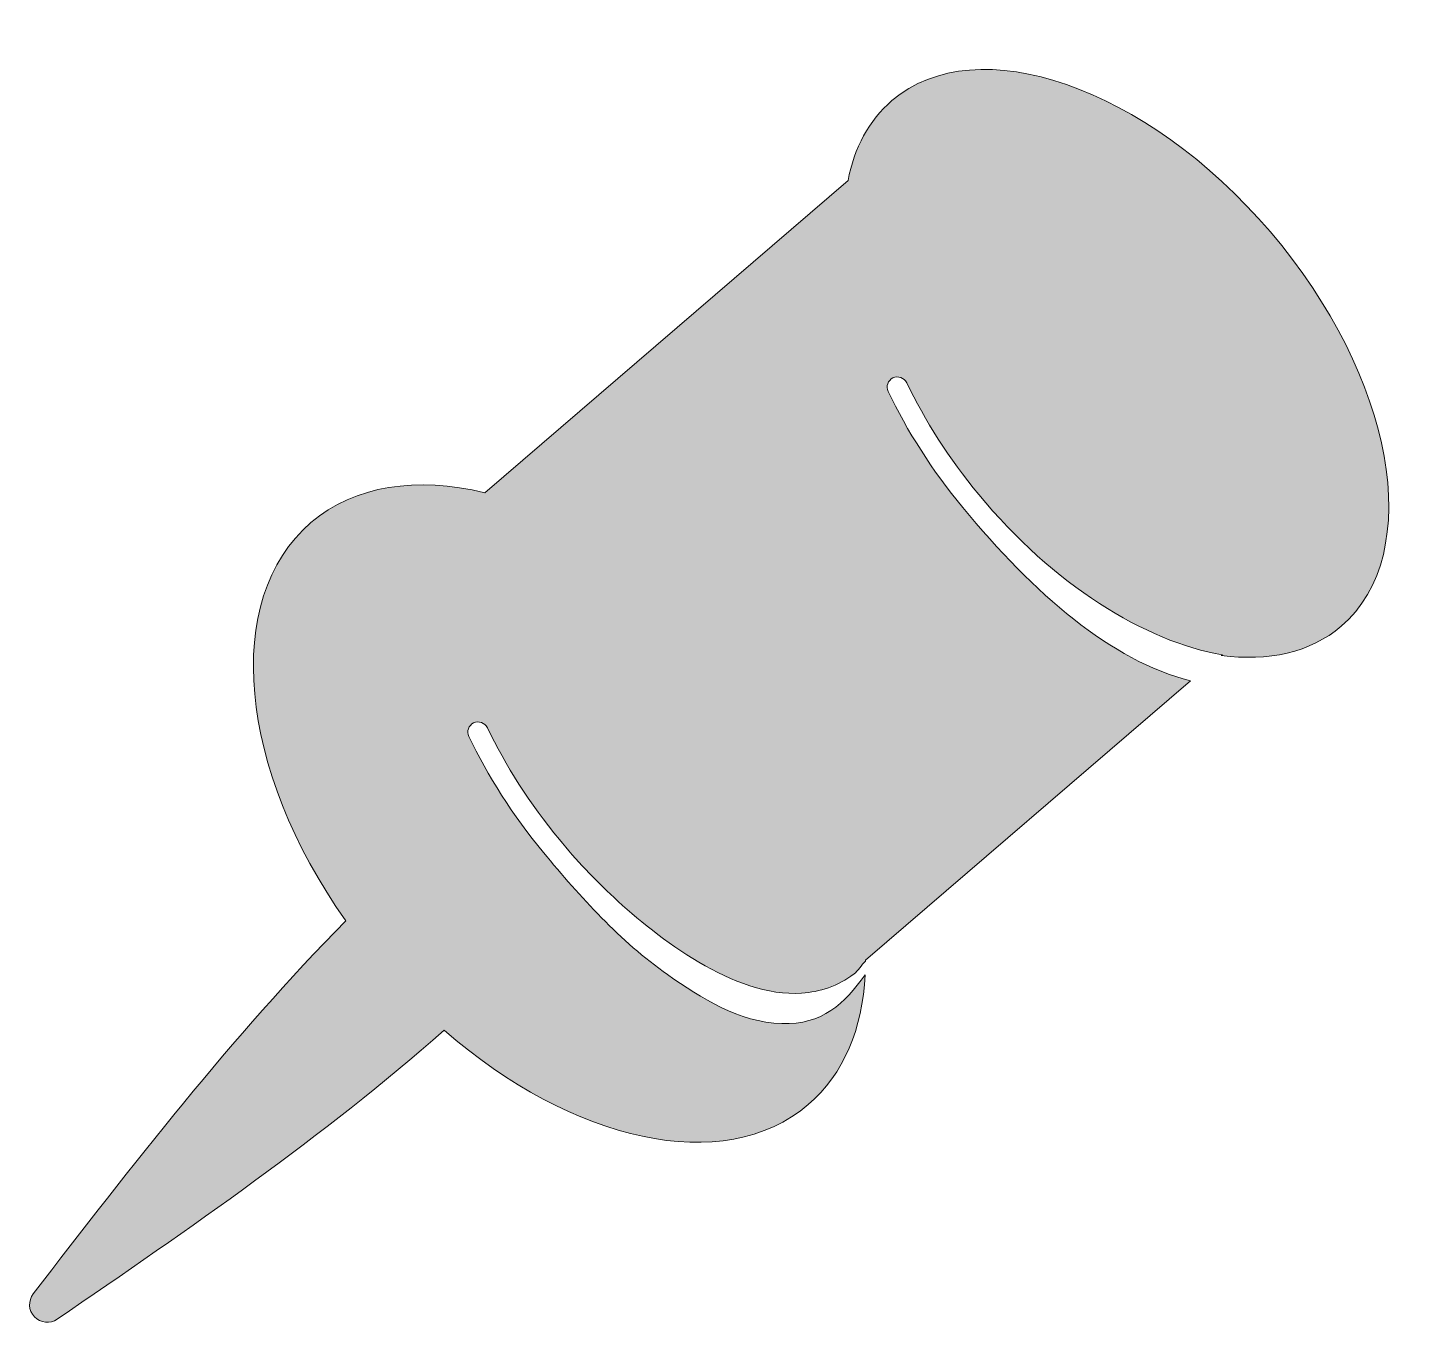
# Model space of a CAD drawing. Header units: inches. Extents: x 0 to 104, y 0 to 97.
import ezdxf

# ---------------------------------------------------------------- set-up
doc = ezdxf.new("R2010")
doc.units = ezdxf.units.IN
doc.header["$MEASUREMENT"] = 0
doc.layers.add('Layer 1', color=7, linetype='Continuous')

msp = doc.modelspace()

# ---------------------------------------------------------------- hatches: boundary and pattern name
at = {"layer": 'Layer 1', "true_color": 0x46bdb3}
h = msp.add_hatch(color=123, dxfattribs=at)
h.dxf.hatch_style = 2
edge = h.paths.add_edge_path()
edge.add_spline(control_points=[(64.46, 91.28), (62.73, 89.8), (61.65, 87.74), (61.18, 85.3), (61.18, 85.3), (34.02, 61.98), (34.02, 61.98), (28.96, 63.19), (24.31, 62.56), (21.03, 59.75), (14.34, 54.03), (15.65, 41.28), (23.63, 29.99), (15.1, 21.32), (7.63, 11.65), (0.27, 2.13), (-0.12, 1.61), (-0.09, 0.89), (0.36, 0.41), (0.81, -0.06), (1.53, -0.14), (2.06, 0.23), (11.92, 6.97), (21.93, 13.83), (30.99, 21.82), (40.56, 13.47), (51.9, 10.88), (58.2, 16.26), (60.87, 18.55), (62.26, 21.96), (62.46, 25.95), (60.92, 23.82), (59.24, 22.21), (56.23, 22.31), (53.01, 22.42), (50.24, 24.19), (47.69, 25.98), (44.13, 28.47), (41.17, 31.76), (38.42, 35.09), (36.11, 37.89), (34.24, 40.83), (32.84, 43.76), (32.65, 44.14), (32.81, 44.6), (33.19, 44.78), (33.58, 44.96), (34.04, 44.8), (34.22, 44.42), (35.57, 41.61), (37.37, 38.77), (39.6, 36.07), (40.86, 34.54), (42.24, 33.08), (43.69, 31.73), (46.97, 28.69), (52.65, 24.25), (57.71, 24.59), (59.08, 24.68), (60.41, 25.11), (61.63, 26.02), (61.92, 26.24), (62.2, 26.71), (62.49, 26.98), (62.49, 26.98), (62.49, 27.06), (62.49, 27.06), (62.49, 27.06), (86.79, 47.92), (86.79, 47.92), (86.79, 47.92), (86.79, 47.92), (86.79, 47.92), (80.87, 49.4), (75.08, 54.43), (69.76, 60.87), (67.46, 63.66), (65.59, 66.61), (64.18, 69.54), (64, 69.92), (64.16, 70.38), (64.54, 70.56), (64.92, 70.74), (65.38, 70.58), (65.57, 70.2), (66.91, 67.39), (68.72, 64.55), (70.95, 61.85), (76.5, 55.11), (83.39, 50.86), (89.18, 49.86), (89.18, 49.86), (89.1, 49.83), (89.1, 49.83), (89.1, 49.83), (89.08, 49.82), (89.08, 49.82), (92.59, 49.36), (95.73, 50.03), (98.04, 52), (104.39, 57.43), (102.02, 70.63), (92.75, 81.47), (83.48, 92.32), (70.82, 96.71), (64.46, 91.28)], knot_values=[0, 0, 0, 0, 1, 1, 1, 2, 2, 2, 3, 3, 3, 4, 4, 4, 5, 5, 5, 6, 6, 6, 7, 7, 7, 8, 8, 8, 9, 9, 9, 10, 10, 10, 11, 11, 11, 12, 12, 12, 13, 13, 13, 14, 14, 14, 15, 15, 15, 16, 16, 16, 17, 17, 17, 18, 18, 18, 19, 19, 19, 20, 20, 20, 21, 21, 21, 22, 22, 22, 23, 23, 23, 24, 24, 24, 25, 25, 25, 26, 26, 26, 27, 27, 27, 28, 28, 28, 29, 29, 29, 30, 30, 30, 31, 31, 31, 32, 32, 32, 33, 33, 33, 34, 34, 34, 35, 35, 35, 35], degree=3, periodic=1)

# ---------------------------------------------------------------- linework, layer by layer
at = {"layer": 'Layer 1', "lineweight": 0}
msp.add_open_spline([(64.46, 91.28), (62.73, 89.8), (61.65, 87.74), (61.18, 85.3), (61.18, 85.3), (34.02, 61.98), (34.02, 61.98), (28.96, 63.19), (24.31, 62.56), (21.03, 59.75), (14.34, 54.03), (15.65, 41.28), (23.63, 29.99), (15.1, 21.32), (7.63, 11.65), (0.27, 2.13), (-0.12, 1.61), (-0.09, 0.89), (0.36, 0.41), (0.81, -0.06), (1.53, -0.14), (2.06, 0.23), (11.92, 6.97), (21.93, 13.83), (30.99, 21.82), (40.56, 13.47), (51.9, 10.88), (58.2, 16.26), (60.87, 18.55), (62.26, 21.96), (62.46, 25.95), (60.92, 23.82), (59.24, 22.21), (56.23, 22.31), (53.01, 22.42), (50.24, 24.19), (47.69, 25.98), (44.13, 28.47), (41.17, 31.76), (38.42, 35.09), (36.11, 37.89), (34.24, 40.83), (32.84, 43.76), (32.65, 44.14), (32.81, 44.6), (33.19, 44.78), (33.58, 44.96), (34.04, 44.8), (34.22, 44.42), (35.57, 41.61), (37.37, 38.77), (39.6, 36.07), (40.86, 34.54), (42.24, 33.08), (43.69, 31.73), (46.97, 28.69), (52.65, 24.25), (57.71, 24.59), (59.08, 24.68), (60.41, 25.11), (61.63, 26.02), (61.92, 26.24), (62.2, 26.71), (62.49, 26.98), (62.49, 26.98), (62.49, 27.06), (62.49, 27.06), (62.49, 27.06), (86.79, 47.92), (86.79, 47.92), (86.79, 47.92), (86.79, 47.92), (86.79, 47.92), (80.87, 49.4), (75.08, 54.43), (69.76, 60.87), (67.46, 63.66), (65.59, 66.61), (64.18, 69.54), (64, 69.92), (64.16, 70.38), (64.54, 70.56), (64.92, 70.74), (65.38, 70.58), (65.57, 70.2), (66.91, 67.39), (68.72, 64.55), (70.95, 61.85), (76.5, 55.11), (83.39, 50.86), (89.18, 49.86), (89.18, 49.86), (89.1, 49.83), (89.1, 49.83), (89.1, 49.83), (89.08, 49.82), (89.08, 49.82), (92.59, 49.36), (95.73, 50.03), (98.04, 52), (104.39, 57.43), (102.02, 70.63), (92.75, 81.47), (83.48, 92.32), (70.82, 96.71), (64.46, 91.28)], degree=3, knots=[0, 0, 0, 0, 1, 1, 1, 2, 2, 2, 3, 3, 3, 4, 4, 4, 5, 5, 5, 6, 6, 6, 7, 7, 7, 8, 8, 8, 9, 9, 9, 10, 10, 10, 11, 11, 11, 12, 12, 12, 13, 13, 13, 14, 14, 14, 15, 15, 15, 16, 16, 16, 17, 17, 17, 18, 18, 18, 19, 19, 19, 20, 20, 20, 21, 21, 21, 22, 22, 22, 23, 23, 23, 24, 24, 24, 25, 25, 25, 26, 26, 26, 27, 27, 27, 28, 28, 28, 29, 29, 29, 30, 30, 30, 31, 31, 31, 32, 32, 32, 33, 33, 33, 34, 34, 34, 35, 35, 35, 35], dxfattribs=at)

doc.saveas('drawing.dxf')
